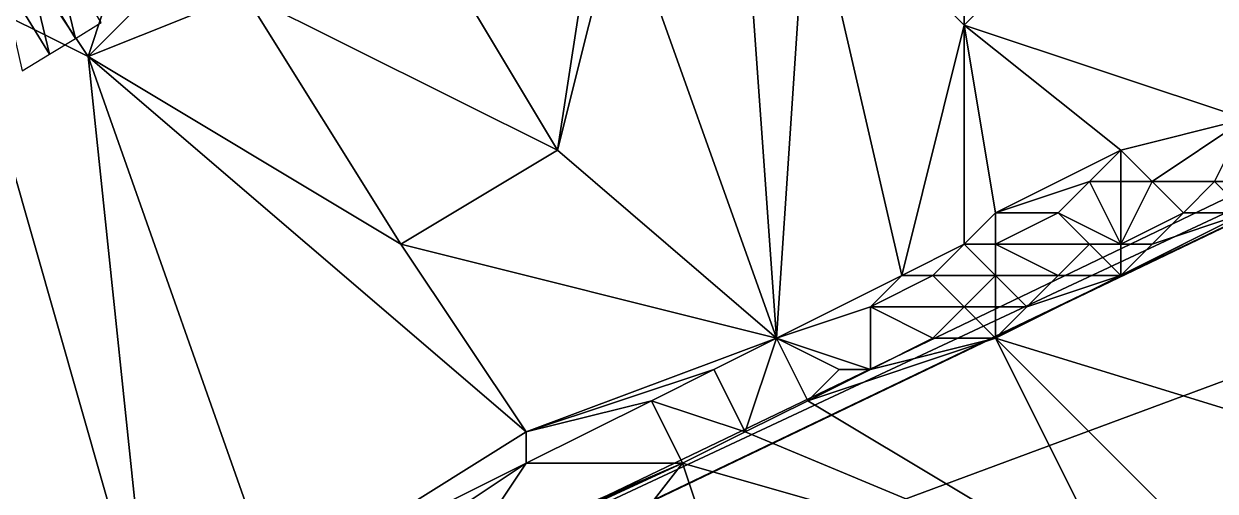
# Model space of a CAD drawing. Header units: metres. Extents: x -1103 to 901, y -902 to 905.
# Drawn here: x -1062.1 to -986, y -753.8 to -723.9 of the extents above; entities that cross this region are included whole.
import ezdxf

# ---------------------------------------------------------------- set-up
doc = ezdxf.new("R2010")
doc.units = ezdxf.units.M
for name, color, linetype in [('OSM_BUILDING_FOOTPRINTS', 7, 'CONTINUOUS'), ('OSM_BUILDING_ROOFS', 1, 'CONTINUOUS'), ('OSM_BUILDING_WALLS', 8, 'CONTINUOUS'), ('OSM_ROAD_SURFACE', 9, 'CONTINUOUS'), ('OSM_TERRAIN', 3, 'CONTINUOUS')]:
    doc.layers.add(name, color=color, linetype=linetype)

msp = doc.modelspace()

# ---------------------------------------------------------------- linework, layer by layer
at = {"layer": 'OSM_BUILDING_FOOTPRINTS'}
msp.add_polyline3d([(-1082.077, -781.55, 6.095), (-1073.864, -798.415, 6.095), (-901.164, -715.469, 6.095), (-908.637, -700.12, 6.095), (-909.61, -700.584, 6.095), (-910.35, -699.069, 6.095), (-1059.373, -770.646, 6.095), (-1058.71, -771.995, 6.095), (-1076.196, -780.4, 6.095), (-1076.86, -779.04, 6.095), (-1082.077, -781.55, 6.095)], close=True, dxfattribs=at)
at = {"layer": 'OSM_BUILDING_ROOFS'}
for points in [[(-909.61, -700.584, 11.295), (-910.35, -699.069, 11.295), (-1059.373, -770.646, 11.295)], [(-1076.196, -780.4, 11.295), (-901.164, -715.469, 11.295), (-908.637, -700.12, 11.295)], [(-1076.196, -780.4, 11.295), (-908.637, -700.12, 11.295), (-909.61, -700.584, 11.295)], [(-909.61, -700.584, 11.295), (-1058.71, -771.995, 11.295), (-1076.196, -780.4, 11.295)], [(-909.61, -700.584, 11.295), (-1059.373, -770.646, 11.295), (-1058.71, -771.995, 11.295)], [(-1076.196, -780.4, 11.295), (-1073.864, -798.415, 11.295), (-901.164, -715.469, 11.295)]]:
    msp.add_3dface(points, dxfattribs=at)
at = {"layer": 'OSM_BUILDING_WALLS'}
for points in [[(-910.35, -699.069, 6.095), (-1059.373, -770.646, 6.095), (-1059.373, -770.646, 11.295)], [(-910.35, -699.069, 6.095), (-1059.373, -770.646, 11.295), (-910.35, -699.069, 11.295)], [(-1073.864, -798.415, 6.095), (-901.164, -715.469, 6.095), (-901.164, -715.469, 11.295)], [(-1073.864, -798.415, 6.095), (-901.164, -715.469, 11.295), (-1073.864, -798.415, 11.295)]]:
    msp.add_3dface(points, dxfattribs=at)
at = {"layer": 'OSM_ROAD_SURFACE'}
for points in [[(-1060.291, -718.723, 11.714), (-1061.94, -719.731, 11.517), (-1058.81, -724.85, 11.429)], [(-1060.291, -718.723, 11.714), (-1058.81, -724.85, 11.429), (-1057.16, -723.841, 11.798)], [(-1061.94, -719.731, 11.517), (-1063.59, -720.74, 11.357), (-1060.459, -725.859, 11.334)], [(-1061.94, -719.731, 11.517), (-1060.459, -725.859, 11.334), (-1058.81, -724.85, 11.429)], [(-1063.59, -720.74, 11.357), (-1062.207, -726.925, 11.259), (-1060.459, -725.859, 11.334)]]:
    msp.add_3dface(points, dxfattribs=at)
at = {"layer": 'OSM_TERRAIN'}
for points in [[(-1028, -732, 14.048), (-1024, -706, 18.597), (-1040, -712, 15.344)], [(-1028, -732, 14.048), (-1024, -716, 16.877), (-1024, -706, 18.597)], [(-1012, -714, 17.808), (-1002, -724, 16.587), (-1002, -706, 18.6)], [(-984, -730, 14.034), (-984, -706, 16.583), (-1002, -724, 16.587)], [(-1002, -706, 18.6), (-1002, -724, 16.587), (-984, -706, 16.583)], [(-1048, -722, 12.608), (-1028, -732, 14.048), (-1040, -712, 15.344)], [(-1014, -744, 13.314), (-1012, -714, 17.808), (-1016, -716, 17.446)], [(-1006, -740, 14.173), (-1012, -714, 17.808), (-1014, -744, 13.314)], [(-1006, -740, 14.173), (-1002, -724, 16.587), (-1012, -714, 17.808)], [(-1014, -744, 13.314), (-1024, -716, 16.877), (-1028, -732, 14.048)], [(-1024, -716, 16.877), (-1014, -744, 13.314), (-1016, -716, 17.446)], [(-1066, -722, 11.115), (-1058, -726, 11.374), (-1062, -720, 11.415)], [(-1058, -726, 11.374), (-1056, -720, 12.413), (-1062, -720, 11.415)], [(-1058, -726, 11.374), (-1054, -722, 12.084), (-1056, -720, 12.413)], [(-1054, -764, 11.159), (-1066, -722, 11.115), (-1072, -768, 10.831)], [(-1054, -764, 11.159), (-1058, -726, 11.374), (-1066, -722, 11.115)], [(-1058, -726, 11.374), (-1038, -738, 12.516), (-1048, -722, 12.608)], [(-1058, -726, 11.374), (-1048, -722, 12.608), (-1054, -722, 12.084)], [(-1038, -738, 12.516), (-1028, -732, 14.048), (-1048, -722, 12.608)], [(-1002, -738, 14.467), (-1002, -724, 16.587), (-1006, -740, 14.173)], [(-1002, -738, 14.467), (-1000, -736, 14.634), (-1002, -724, 16.587)], [(-1000, -736, 14.634), (-992, -732, 14.583), (-1002, -724, 16.587)], [(-1002, -724, 16.587), (-992, -732, 14.583), (-984, -730, 14.034)], [(-1054, -764, 11.159), (-1046, -760, 11.705), (-1058, -726, 11.374)], [(-1046, -760, 11.705), (-1030, -750, 12.366), (-1058, -726, 11.374)], [(-1030, -750, 12.366), (-1038, -738, 12.516), (-1058, -726, 11.374)], [(-990, -734, 13.292), (-984, -730, 14.034), (-992, -732, 14.583)], [(-990, -734, 13.292), (-986, -734, 11.634), (-984, -730, 14.034)], [(-986, -734, 11.634), (-984, -734, 10.92), (-984, -730, 14.034)], [(-1014, -744, 13.314), (-1028, -732, 14.048), (-1038, -738, 12.516)], [(-1000, -736, 14.634), (-994, -734, 14.482), (-992, -732, 14.583)], [(-994, -734, 14.482), (-992, -734, 14.206), (-992, -732, 14.583)], [(-992, -734, 14.206), (-990, -734, 13.292), (-992, -732, 14.583)], [(-996, -736, 14.165), (-994, -734, 14.482), (-1000, -736, 14.634)], [(-996, -736, 14.165), (-992, -738, 10.829), (-994, -734, 14.482)], [(-992, -738, 10.829), (-992, -734, 14.206), (-994, -734, 14.482)], [(-992, -738, 10.829), (-988, -736, 10.883), (-990, -734, 13.292)], [(-992, -738, 10.829), (-990, -734, 13.292), (-992, -734, 14.206)], [(-988, -736, 10.883), (-986, -734, 11.634), (-990, -734, 13.292)], [(-988, -736, 10.883), (-984, -736, 10.622), (-986, -734, 11.634)], [(-984, -736, 10.622), (-984, -734, 10.92), (-986, -734, 11.634)], [(-1002, -738, 14.467), (-1000, -738, 14.081), (-1000, -736, 14.634)], [(-992, -740, 10.622), (-1000, -744, 10.622), (-984, -736, 10.622)], [(-1000, -744, 10.622), (-974, -752, 10.624), (-984, -736, 10.622)], [(-1000, -738, 14.081), (-996, -736, 14.165), (-1000, -736, 14.634)], [(-1000, -738, 14.081), (-994, -738, 11.56), (-996, -736, 14.165)], [(-994, -738, 11.56), (-992, -738, 10.829), (-996, -736, 14.165)], [(-992, -740, 10.622), (-984, -736, 10.622), (-990, -738, 10.622)], [(-990, -738, 10.622), (-988, -736, 10.883), (-992, -738, 10.829)], [(-990, -738, 10.622), (-984, -736, 10.622), (-988, -736, 10.883)], [(-1030, -750, 12.366), (-1014, -744, 13.314), (-1038, -738, 12.516)], [(-1004, -740, 13.878), (-1002, -738, 14.467), (-1006, -740, 14.173)], [(-1004, -740, 13.878), (-1000, -740, 12.272), (-1002, -738, 14.467)], [(-1000, -740, 12.272), (-1000, -738, 14.081), (-1002, -738, 14.467)], [(-1000, -740, 12.272), (-996, -740, 10.772), (-1000, -738, 14.081)], [(-996, -740, 10.772), (-994, -738, 11.56), (-1000, -738, 14.081)], [(-996, -740, 10.772), (-992, -740, 10.622), (-994, -738, 11.56)], [(-992, -740, 10.622), (-992, -738, 10.829), (-994, -738, 11.56)], [(-992, -740, 10.622), (-990, -738, 10.622), (-992, -738, 10.829)], [(-1014, -744, 13.314), (-1008, -742, 13.504), (-1006, -740, 14.173)], [(-1008, -742, 13.504), (-1004, -740, 13.878), (-1006, -740, 14.173)], [(-1008, -742, 13.504), (-1002, -742, 11.428), (-1004, -740, 13.878)], [(-1002, -742, 11.428), (-1000, -740, 12.272), (-1004, -740, 13.878)], [(-1002, -742, 11.428), (-1000, -742, 10.714), (-1000, -740, 12.272)], [(-1000, -744, 10.622), (-992, -740, 10.622), (-998, -742, 10.622)], [(-1000, -742, 10.714), (-998, -742, 10.622), (-1000, -740, 12.272)], [(-998, -742, 10.622), (-996, -740, 10.772), (-1000, -740, 12.272)], [(-998, -742, 10.622), (-992, -740, 10.622), (-996, -740, 10.772)], [(-1008, -746, 10.622), (-1008, -742, 13.504), (-1014, -744, 13.314)], [(-1008, -746, 10.622), (-1004, -744, 10.656), (-1008, -742, 13.504)], [(-1004, -744, 10.656), (-1002, -742, 11.428), (-1008, -742, 13.504)], [(-1004, -744, 10.656), (-1000, -744, 10.622), (-1002, -742, 11.428)], [(-1000, -744, 10.622), (-1000, -742, 10.714), (-1002, -742, 11.428)], [(-1000, -744, 10.622), (-998, -742, 10.622), (-1000, -742, 10.714)], [(-1018, -746, 12.992), (-1014, -744, 13.314), (-1030, -750, 12.366)], [(-1016, -750, 10.622), (-1014, -744, 13.314), (-1018, -746, 12.992)], [(-1016, -750, 10.622), (-1012, -748, 10.622), (-1014, -744, 13.314)], [(-1012, -748, 10.622), (-1010, -746, 11.189), (-1014, -744, 13.314)], [(-1010, -746, 11.189), (-1008, -746, 10.622), (-1014, -744, 13.314)], [(-992, -760, 10.787), (-1000, -744, 10.622), (-1012, -748, 10.622)], [(-1012, -748, 10.622), (-1000, -744, 10.622), (-1008, -746, 10.622)], [(-1008, -746, 10.622), (-1000, -744, 10.622), (-1004, -744, 10.656)], [(-986, -758, 10.88), (-1000, -744, 10.622), (-992, -760, 10.787)], [(-986, -758, 10.88), (-974, -752, 10.624), (-1000, -744, 10.622)], [(-1022, -748, 12.715), (-1018, -746, 12.992), (-1030, -750, 12.366)], [(-1022, -748, 12.715), (-1016, -750, 10.622), (-1018, -746, 12.992)], [(-1012, -748, 10.622), (-1008, -746, 10.622), (-1010, -746, 11.189)], [(-1030, -752, 12.298), (-1020, -752, 10.622), (-1022, -748, 12.715)], [(-1030, -752, 12.298), (-1022, -748, 12.715), (-1030, -750, 12.366)], [(-1020, -752, 10.622), (-1016, -750, 10.622), (-1022, -748, 12.715)], [(-1016, -750, 10.622), (-992, -760, 10.787), (-1012, -748, 10.622)], [(-1046, -760, 11.705), (-1030, -752, 12.298), (-1030, -750, 12.366)], [(-1020, -752, 10.622), (-992, -760, 10.787), (-1016, -750, 10.622)], [(-1048, -788, 10.516), (-1014, -770, 10.671), (-1020, -752, 10.622)], [(-1048, -788, 10.516), (-1020, -752, 10.622), (-1046, -764, 10.672)], [(-1046, -764, 10.672), (-1020, -752, 10.622), (-1038, -760, 10.738)], [(-1036, -756, 11.747), (-1030, -752, 12.298), (-1046, -760, 11.705)], [(-1020, -752, 10.622), (-1034, -758, 10.77), (-1038, -760, 10.738)], [(-1036, -756, 11.747), (-1034, -758, 10.77), (-1030, -752, 12.298)], [(-1034, -758, 10.77), (-1020, -752, 10.622), (-1030, -752, 12.298)], [(-1014, -770, 10.671), (-992, -760, 10.787), (-1020, -752, 10.622)], [(-986, -758, 10.88), (-970, -758, 10.35), (-974, -752, 10.624)]]:
    msp.add_3dface(points, dxfattribs=at)

doc.saveas('drawing.dxf')
